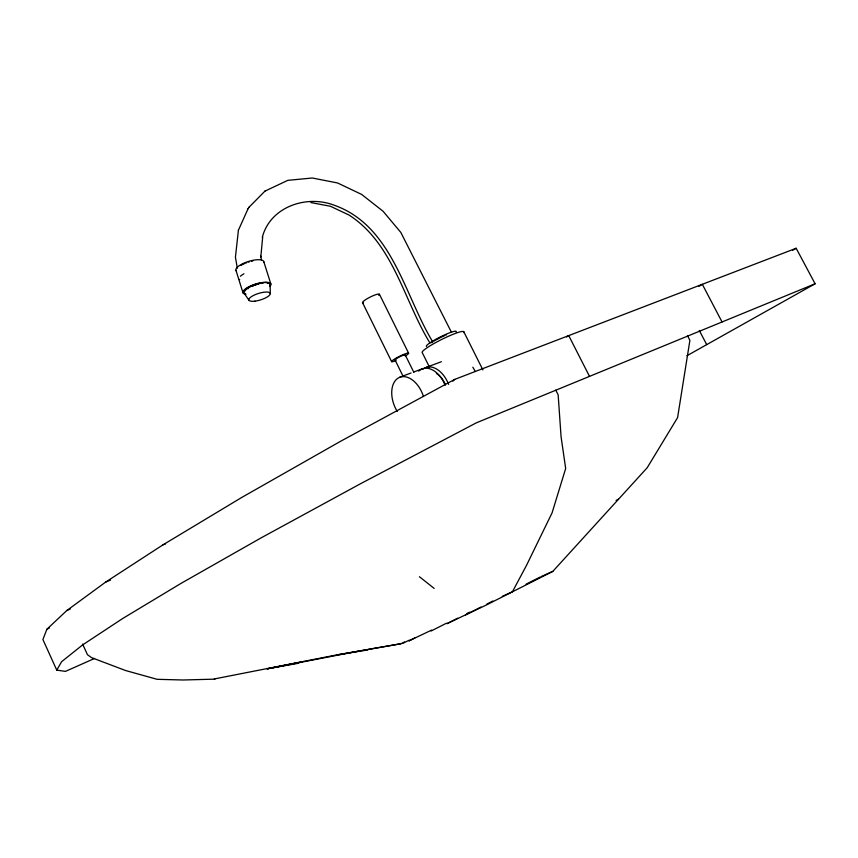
<?xml version="1.0" encoding="UTF-8"?>
<svg xmlns="http://www.w3.org/2000/svg" width="858" height="858" viewBox="0 0 858 858"><rect width="100%" height="100%" fill="white"/><g stroke="black" fill="none" stroke-linecap="round" stroke-linejoin="round"><path stroke-width="1.29" d="M262.698 236.872L260.811 256.96L260.768 256.07L261.508 260.124M686.893 355.759L815.1 283.784L796.16 248.262L454.708 379.397L340.294 441.441L241.913 497.35L163.074 544.787L105.716 582.046L66.785 610.553L46.9 629.225L42.9 639.51L56.757 670.119L65.444 671.385L94.552 658.461M238.417 230.191L235.424 257.175L237.334 268.211M262.28 237.419C270.034 207.035 305.888 194.734 333.558 204.987C392.288 225.332 404.247 294.991 432.807 341.977M248.059 208.73L249.174 207.089M238.342 230.362L248.144 208.548M56.757 670.119L61.615 661.69L82.497 645.001L122.544 618.597L181.07 583.354L261.154 537.848L360.768 483.601L476.34 422.833L815.1 283.784M457.668 618.221L446.997 623.659L486.1 605.126L552.842 571.364L647.211 467.717L677.584 417.621L689.896 340.347L687.494 335.735M264.918 191.141L287.795 180.352L312.248 178.003L337.537 182.958L361.636 194.423L383.108 211.293L400.847 232.475L451.48 332.357M249.034 207.228L265.068 191.002M452.863 381.166L454.708 379.397M566.537 336.99L568.736 335.607L589.51 376.383M698.938 286.347L702.327 284.298L722.05 321.975M792.728 250.289L796.16 248.262M465.529 614.929L480.995 607.046M486.947 604.021L492.889 600.986M431.102 631.016L446.46 623.208M467.16 613.384L469.53 612.183M526.093 584.18L540.304 576.994M431.628 630.094L408.901 640.905L414.811 637.944M214.318 678.946L336.454 654.965L400.986 643.715L404.536 641.934M403.121 643.2L409.084 640.229M46.9 629.225L49.303 628.067M616.087 500.386L618.489 499.227M66.785 610.553L70.377 608.933M541.441 576.479L552.842 571.364M502.284 596.342L512.419 591.805L526.619 565.143L552.069 512.87L565.679 468.479L561.089 436.947L558.15 394.809L555.78 390.122M105.716 582.046L110.585 580.04M399.753 377.209L411.036 373.005M413.545 372.072L422.318 368.801M426.372 367.321L441.387 361.722M163.074 544.787L165.551 543.908M302.252 661.797L267.246 668.832L360.167 650.825M267.192 668.8L298.659 663.234M362.795 650.375L365.433 649.914M368.061 649.452L400.986 643.715M336.454 654.965L367.771 649.967M214.95 679.139L183.076 679.997L157.111 679.311L125.643 670.548L91.559 657.636L87.462 654.697L82.604 644.058M310.918 202.574L330.437 206.274L349.002 215.026C393.543 243.736 403.828 300.493 429.997 343.061M419.433 576.726L434.191 588.438M243.94 292.932L249.002 300.311M699.302 330.427L706.702 344.637M463.738 331.66L482.904 369.916M429.408 367.031L422.297 352.713A23.284 2.992 -26.5 0 1 443.2 338.706A23.284 2.992 -26.5 0 1 463.61 332.593M379.44 294.273L408.623 353.206M405.212 354.89L413.803 372.233M403.013 376.126L395.023 359.942A5.684 0.751 -26.3 0 0 395.967 359.91M362.548 302.692L391.623 361.626M263.771 261.626L270.871 284.03M235.961 270.313L242.964 292.739M270.152 284.513L270.281 293.64M472.812 367.224A23.477 15.626 68.8 0 1 475.171 371.503M422.833 369.208A23.477 15.294 68.8 0 1 434.824 368.125A23.809 15.498 68.8 0 1 448.616 384.395M395.881 360.671A9.481 1.255 -26.3 0 1 393.307 359.867A9.481 1.255 -26.3 0 1 406.027 353.539A9.481 1.255 -26.3 0 1 405.469 355.898M363.331 302.928A9.438 1.619 -26.5 0 1 370.785 296.771A9.438 1.619 -26.5 0 1 378.807 295.409M405.223 354.944A5.684 0.751 -26.3 0 1 404.633 355.62M395.002 359.877A5.684 0.751 -26.3 0 1 399.774 356.746A5.684 0.751 -26.3 0 1 405.18 354.847M397.265 411.411A23.949 15.272 68.9 0 1 398.423 377.917A23.949 15.272 68.9 0 1 423.455 396.525M418.768 371.182A23.681 15.38 68.8 0 1 419.058 370.903M419.669 370.399A23.681 15.38 68.8 0 1 445.002 384.952M436.454 373.423A18.919 12.323 68.8 0 1 436.786 373.638M437.108 373.852A18.919 12.323 68.8 0 1 445.484 384.877M239.704 279.569A12.784 3.711 -19.7 0 1 239.436 279.376M240.422 276.265A12.784 3.711 -19.7 0 1 243.951 273.777M431.789 342.739A12.001 1.577 -26.5 0 1 432.057 342.535M434.105 341.119A12.001 1.577 -26.5 0 1 434.513 340.862M435.617 340.186A12.001 1.577 -26.5 0 1 436.325 339.779M437.065 339.36A12.001 1.577 -26.5 0 1 443.2 336.25M443.994 335.886A12.001 1.577 -26.5 0 1 444.776 335.542M446.042 335.006A12.001 1.577 -26.5 0 1 446.525 334.813M426.49 346.45A16.699 2.188 -26.5 0 1 441.473 336.368A16.699 2.188 -26.5 0 1 456.134 332.003M240.991 265.508A12.613 4.065 -17.3 0 1 241.42 265.24M242.331 264.704A12.613 4.065 -17.3 0 1 243.329 264.178M244.122 263.792A12.613 4.065 -17.3 0 1 244.948 263.427M246.096 262.956A12.613 4.065 -17.3 0 1 246.686 262.73M248.488 262.108A12.613 4.065 -17.3 0 1 249.399 261.829M251.544 261.272A12.613 4.065 -17.3 0 1 252.745 261.025M236.347 270.924A14.565 4.698 -17.3 0 1 248.101 261.561A14.565 4.698 -17.3 0 1 263.835 262.098M244.83 291.345A12.656 3.904 -17.3 0 1 244.948 291.001M245.302 290.401A12.656 3.904 -17.3 0 1 245.849 289.779M246.117 289.511A12.656 3.904 -17.3 0 1 246.729 288.985M247.072 288.717A12.656 3.904 -17.3 0 1 249.163 287.387M249.903 287.001A12.656 3.904 -17.3 0 1 250.933 286.486M251.759 286.111A12.656 3.904 -17.3 0 1 256.199 284.491M257.121 284.234A12.656 3.904 -17.3 0 1 258.644 283.848M260.446 283.472A12.656 3.904 -17.3 0 1 262.977 283.14M267.299 283.354A12.656 3.904 -17.3 0 1 267.878 283.548M245.796 294.326A14.618 4.505 -17.3 0 1 255.03 284.212A14.618 4.505 -17.3 0 1 269.873 286.497M248.112 288.685A11.186 3.453 -17.3 0 1 248.434 288.449M252.681 286.164A11.186 3.453 -17.3 0 1 253.442 285.853M255.019 285.274A11.186 3.453 -17.3 0 1 256.102 284.931M257.99 284.406A11.186 3.453 -17.3 0 1 258.805 284.212M244.991 293.672A13.857 4.226 -17.7 0 1 255.384 284.395A13.857 4.226 -17.7 0 1 269.873 285.596M245.806 293.919A13.857 4.226 -17.7 0 1 245.463 293.833M254.923 301.158A11.186 3.389 -17.3 0 0 270.238 293.382A11.186 3.389 -17.3 0 0 253.464 295.463A11.186 3.389 -17.3 0 0 254.923 301.158"/></g></svg>
